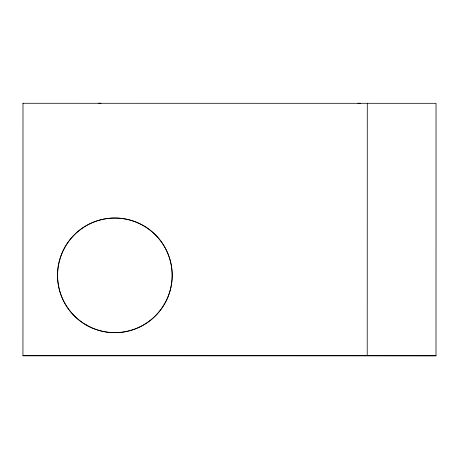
<?xml version="1.0" encoding="UTF-8"?>
<svg xmlns="http://www.w3.org/2000/svg" width="459" height="459" viewBox="0 0 459 459"><rect width="100%" height="100%" fill="white"/><g stroke="black" fill="none" stroke-linecap="round" stroke-linejoin="round"><path stroke-width="0.69" d="M22.996 103.166L22.95 355.834L436.004 355.788L436.039 103.309L22.996 103.281M436.004 355.788L367.211 355.725L367.286 103.269M367.211 355.725L22.95 355.633M99.396 103.246L98.851 103.246L100.997 103.246M359.661 103.309L358.06 103.309L360.212 103.309L359.661 103.304M86.189 324.961A57.318 57.318 0 0 0 172.165 275.337A57.318 57.318 0 0 0 86.2 225.685A57.318 57.318 0 0 0 86.189 324.961M86.2 325.006A57.318 57.318 0 0 0 172.182 275.383A57.318 57.318 0 0 0 86.217 225.736A57.318 57.318 0 0 0 86.2 325.006"/></g></svg>
